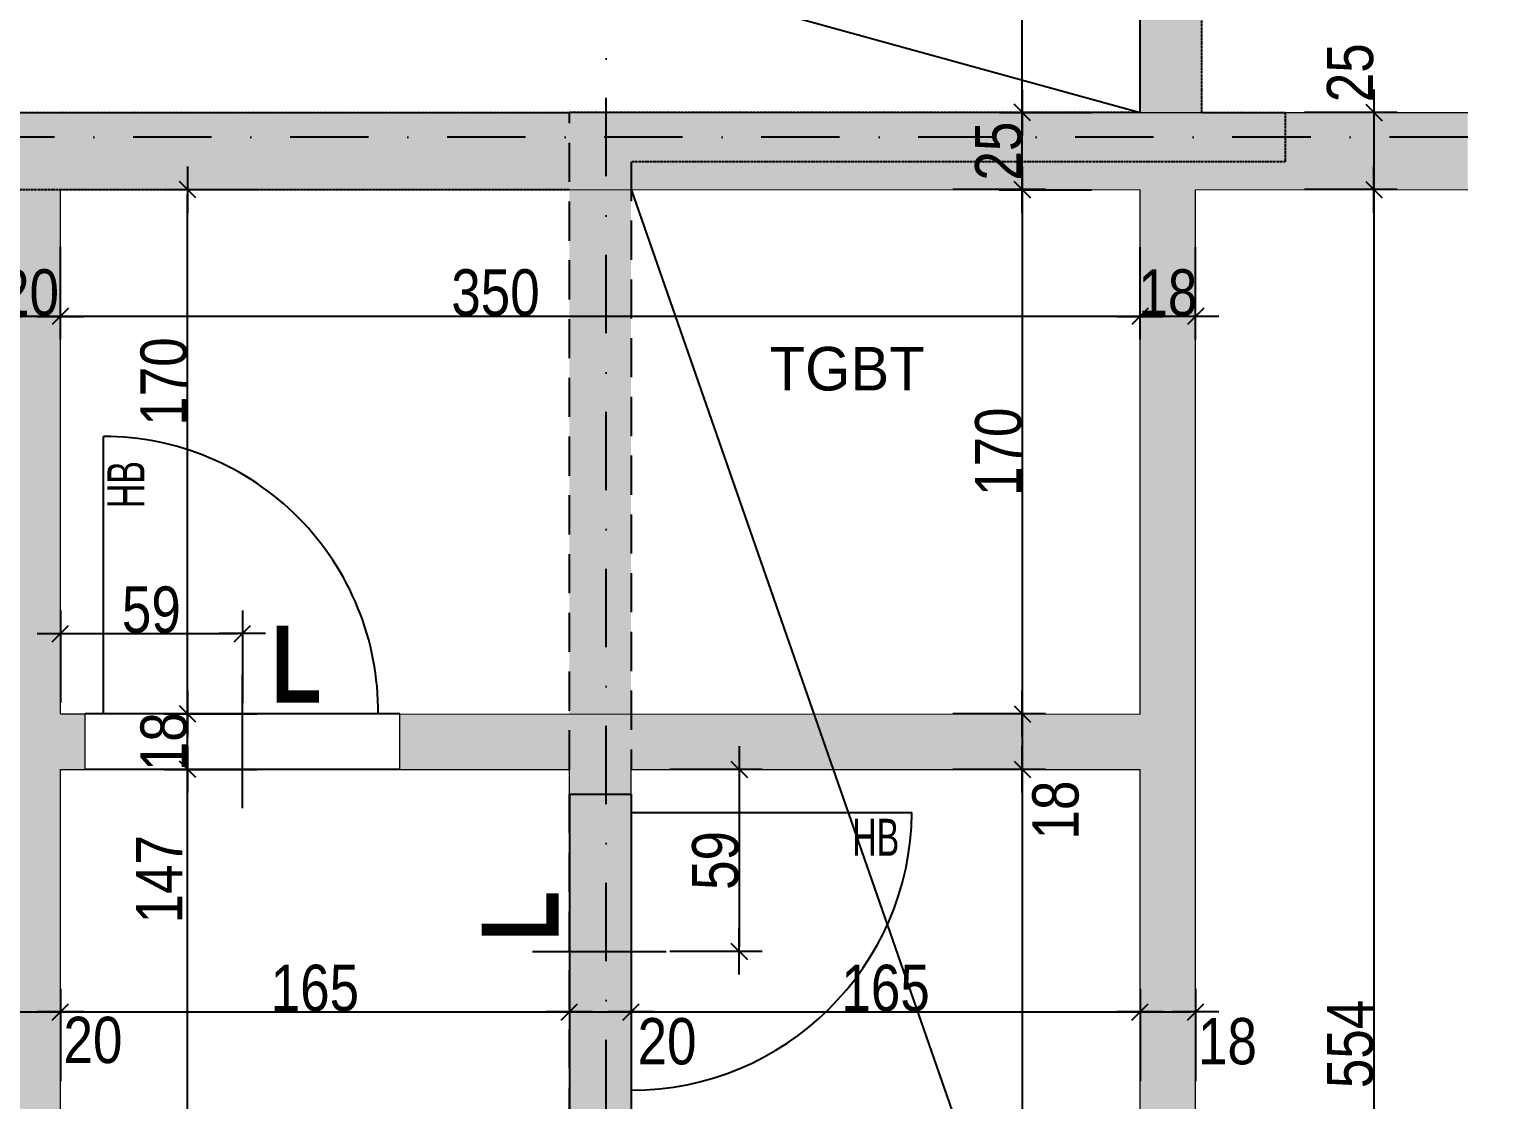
# Model space of a CAD drawing. Header units: metres. Extents: x 24213 to 30440, y -147416 to -143216.
# Drawn here: x 26263.3 to 26741.7, y -144971.5 to -144624.6 of the extents above; entities that cross this region are included whole.
import ezdxf
from ezdxf.enums import TextEntityAlignment as Align

# ---------------------------------------------------------------- set-up
doc = ezdxf.new("R2010")
doc.units = ezdxf.units.M
doc.header["$PDMODE"] = 65
doc.linetypes.add('INTERROMPU2', pattern=[9.525, 6.35, -3.175])
doc.linetypes.add('TIRETPTX2', pattern=[50.8, 25.4, -12.7, 0, -12.7])
for name, color, linetype in [('01_cote_gen', 4, 'Continuous'), ('01_isolant ext', 2, 'TIRETPTX2'), ('01_linteaux', 3, 'Continuous'), ('01_murs_coup', 5, 'Continuous'), ('01_murs_sup', 2, 'INTERROMPU2'), ('01_poch_murs', 251, 'Continuous'), ('01_texte', 230, 'Continuous'), ('AA_COTES', 2, 'Continuous')]:
    doc.layers.add(name, color=color, linetype=linetype)
doc.styles.add('ARIAL NA', font='ARIALN.TTF')
doc.styles.add('Eurostile', font='')
doc.styles.add('impact', font='impact.ttf')
doc.styles.add('STYLE2', font='ARIALN.TTF')
doc.styles.get('Eurostile').set_extended_font_data('Eurostile')
doc.dimstyles.new('JB50', dxfattribs={"dimscale": 0.1, "dimtxt": 150, "dimasz": 15, "dimexe": 0.1, "dimexo": 0.1, "dimgap": 0.09, "dimtad": 1, "dimdec": 1, "dimdsep": 46, "dimtxsty": 'STYLE2', "dimblk1": 'BOND_G', "dimblk2": 'BOND_D', "dimsah": 1, "dimcen": 1.5, "dimdle": 0.01, "dimse1": 1, "dimse2": 1, "dimclrd": 4, "dimclre": 2, "dimclrt": 6, "dimazin": 2, "dimtfac": 2.333333, "dimtdec": 1, "dimtix": 1, "dimtmove": 2, "dimatfit": 3, "dimldrblk": 'BOND_G', "dimfxl": 1, "dimtolj": 1, "dimtzin": 0, "dimarcsym": 0})

# ---------------------------------------------------------------- blocks, each defined once
blk = doc.blocks.new('BOND_G')
at = {"layer": 'AA_COTES', "color": 0}
for p, q in [((0, -5), (0, 15)), ((5, 0), (-5, 0)), ((1.77, 1.77), (-1.77, -1.77))]:
    blk.add_line(p, q, dxfattribs=at)
blk = doc.blocks.new('BOND_D')
at = {"layer": 'AA_COTES', "color": 0}
for p, q in [((0, 5), (0, -15)), ((5, 0), (-5, 0)), ((-1.77, -1.77), (1.77, 1.77))]:
    blk.add_line(p, q, dxfattribs=at)
blk = doc.blocks.new('*D171')
at = {"layer": '01_poch_murs', "color": 4, "lineweight": -2, "transparency": 16777216}
blk.add_line((26314.56, -145010.02), (26314.56, -144866.02), dxfattribs=at)
at = {"layer": 'DEFPOINTS', "color": 0, "lineweight": 0, "transparency": 16777216}
for p in [(26314.56, -144864.52), (26330.37, -144864.52), (26330.37, -145011.52)]:
    blk.add_point(p, dxfattribs=at)
at = {"layer": '01_poch_murs', "color": 4, "lineweight": -2, "transparency": 16777216, "xscale": 1.5, "yscale": 1.5, "zscale": 1.5}
for name, p, rotation in [('BOND_D', (26314.56, -144864.52), 90), ('BOND_G', (26314.56, -145011.52), 270)]:
    blk.add_blockref(name, p, dxfattribs=dict(at, rotation=rotation))
at = {"layer": '01_poch_murs', "color": 6, "lineweight": 0, "transparency": 16777216, "insert": (26305.33, -144900.13), "char_height": 15, "attachment_point": 5, "rotation": 90, "style": 'STYLE2'}
blk.add_mtext('\\A1;147', dxfattribs=at)
blk = doc.blocks.new('*D172')
at = {"layer": '01_poch_murs', "color": 4, "lineweight": -2, "transparency": 16777216}
blk.add_line((26314.56, -144863.02), (26314.56, -144848.02), dxfattribs=at)
at = {"layer": 'DEFPOINTS', "color": 0, "lineweight": 0, "transparency": 16777216}
for p in [(26314.56, -144846.52), (26332.9, -144846.52), (26332.9, -144864.52)]:
    blk.add_point(p, dxfattribs=at)
at = {"layer": '01_poch_murs', "color": 4, "lineweight": -2, "transparency": 16777216, "xscale": 1.5, "yscale": 1.5, "zscale": 1.5}
for name, p, rotation in [('BOND_D', (26314.56, -144846.52), 90), ('BOND_G', (26314.56, -144864.52), 270)]:
    blk.add_blockref(name, p, dxfattribs=dict(at, rotation=rotation))
at = {"layer": '01_poch_murs', "color": 6, "lineweight": 0, "transparency": 16777216, "insert": (26306.9, -144855.52), "char_height": 15, "attachment_point": 5, "rotation": 90, "style": 'STYLE2'}
blk.add_mtext('\\A1;18', dxfattribs=at)
blk = doc.blocks.new('*D173')
at = {"layer": '01_poch_murs', "color": 4, "lineweight": -2, "transparency": 16777216}
blk.add_line((26314.56, -144845.02), (26314.56, -144678.02), dxfattribs=at)
at = {"layer": 'DEFPOINTS', "color": 0, "lineweight": 0, "transparency": 16777216}
for p in [(26314.56, -144676.52), (26330.01, -144676.52), (26330.01, -144846.52)]:
    blk.add_point(p, dxfattribs=at)
at = {"layer": '01_poch_murs', "color": 4, "lineweight": -2, "transparency": 16777216, "xscale": 1.5, "yscale": 1.5, "zscale": 1.5}
for name, p, rotation in [('BOND_D', (26314.56, -144676.52), 90), ('BOND_G', (26314.56, -144846.52), 270)]:
    blk.add_blockref(name, p, dxfattribs=dict(at, rotation=rotation))
at = {"layer": '01_poch_murs', "color": 6, "lineweight": 0, "transparency": 16777216, "insert": (26306.9, -144738.75), "char_height": 15, "attachment_point": 5, "rotation": 90, "style": 'STYLE2'}
blk.add_mtext('\\A1;170', dxfattribs=at)
blk = doc.blocks.new('*D175')
at = {"layer": '01_poch_murs', "color": 4, "lineweight": -2, "transparency": 16777216}
blk.add_line((26699.12, -144678.02), (26699.12, -145229), dxfattribs=at)
at = {"layer": 'DEFPOINTS', "color": 0, "lineweight": 0, "transparency": 16777216}
for p in [(26685.45, -144676.52), (26641.3, -145230.5), (26699.12, -145230.5)]:
    blk.add_point(p, dxfattribs=at)
at = {"layer": '01_poch_murs', "color": 4, "lineweight": -2, "transparency": 16777216, "xscale": 1.5, "yscale": 1.5, "zscale": 1.5}
for name, p, rotation in [('BOND_G', (26699.12, -144676.52), 90), ('BOND_D', (26699.12, -145230.5), 270)]:
    blk.add_blockref(name, p, dxfattribs=dict(at, rotation=rotation))
at = {"layer": '01_poch_murs', "color": 6, "lineweight": 0, "transparency": 16777216, "insert": (26691.48, -144953.51), "char_height": 15, "attachment_point": 5, "rotation": 90, "style": 'STYLE2'}
blk.add_mtext('\\A1;554', dxfattribs=at)
blk = doc.blocks.new('*D176')
at = {"layer": '01_poch_murs', "color": 4, "lineweight": -2, "transparency": 16777216}
blk.add_line((26699.12, -144653.02), (26699.12, -144675.02), dxfattribs=at)
at = {"layer": 'DEFPOINTS', "color": 0, "lineweight": 0, "transparency": 16777216}
for p in [(26699.12, -144651.52), (26699.12, -144676.52), (26729.5, -144676.52)]:
    blk.add_point(p, dxfattribs=at)
at = {"layer": '01_poch_murs', "color": 4, "lineweight": -2, "transparency": 16777216, "xscale": 1.5, "yscale": 1.5, "zscale": 1.5}
for name, p, rotation in [('BOND_G', (26699.12, -144651.52), 90), ('BOND_D', (26699.12, -144676.52), 270)]:
    blk.add_blockref(name, p, dxfattribs=dict(at, rotation=rotation))
at = {"layer": '01_poch_murs', "color": 6, "lineweight": 0, "transparency": 16777216, "insert": (26691.45, -144638.63), "char_height": 15, "attachment_point": 5, "rotation": 90, "style": 'STYLE2'}
blk.add_mtext('\\A1;25', dxfattribs=at)
blk = doc.blocks.new('*D180')
at = {"layer": '01_poch_murs', "color": 4, "lineweight": -2, "transparency": 16777216}
blk.add_line((26585.1, -144678.02), (26585.1, -144845.02), dxfattribs=at)
at = {"layer": 'DEFPOINTS', "color": 0, "lineweight": 0, "transparency": 16777216}
for p in [(26588.72, -144676.52), (26576.94, -144846.52), (26585.1, -144846.52)]:
    blk.add_point(p, dxfattribs=at)
at = {"layer": '01_poch_murs', "color": 4, "lineweight": -2, "transparency": 16777216, "xscale": 1.5, "yscale": 1.5, "zscale": 1.5}
for name, p, rotation in [('BOND_G', (26585.1, -144676.52), 90), ('BOND_D', (26585.1, -144846.52), 270)]:
    blk.add_blockref(name, p, dxfattribs=dict(at, rotation=rotation))
at = {"layer": '01_poch_murs', "color": 6, "lineweight": 0, "transparency": 16777216, "insert": (26577.43, -144761.52), "char_height": 15, "attachment_point": 5, "rotation": 90, "style": 'STYLE2'}
blk.add_mtext('\\A1;170', dxfattribs=at)
blk = doc.blocks.new('*D181')
at = {"layer": '01_poch_murs', "color": 4, "lineweight": -2, "transparency": 16777216}
blk.add_line((26585.1, -144848.02), (26585.1, -144863.02), dxfattribs=at)
at = {"layer": 'DEFPOINTS', "color": 0, "lineweight": 0, "transparency": 16777216}
for p in [(26562.6, -144846.52), (26562.6, -144864.52), (26585.1, -144864.52)]:
    blk.add_point(p, dxfattribs=at)
at = {"layer": '01_poch_murs', "color": 4, "lineweight": -2, "transparency": 16777216, "xscale": 1.5, "yscale": 1.5, "zscale": 1.5}
for name, p, rotation in [('BOND_G', (26585.1, -144846.52), 90), ('BOND_D', (26585.1, -144864.52), 270)]:
    blk.add_blockref(name, p, dxfattribs=dict(at, rotation=rotation))
at = {"layer": '01_poch_murs', "color": 6, "lineweight": 0, "transparency": 16777216, "insert": (26595.96, -144877.69), "char_height": 15, "attachment_point": 5, "rotation": 90, "style": 'STYLE2'}
blk.add_mtext('\\A1;18', dxfattribs=at)
blk = doc.blocks.new('*D182')
at = {"layer": '01_poch_murs', "color": 4, "lineweight": -2, "transparency": 16777216}
blk.add_line((26585.1, -144866.02), (26585.1, -145210.98), dxfattribs=at)
at = {"layer": 'DEFPOINTS', "color": 0, "lineweight": 0, "transparency": 16777216}
for p in [(26562.6, -144864.52), (26578.76, -145212.48), (26585.1, -145212.48)]:
    blk.add_point(p, dxfattribs=at)
at = {"layer": '01_poch_murs', "color": 4, "lineweight": -2, "transparency": 16777216, "xscale": 1.5, "yscale": 1.5, "zscale": 1.5}
for name, p, rotation in [('BOND_G', (26585.1, -144864.52), 90), ('BOND_D', (26585.1, -145212.48), 270)]:
    blk.add_blockref(name, p, dxfattribs=dict(at, rotation=rotation))
at = {"layer": '01_poch_murs', "color": 6, "lineweight": 0, "transparency": 16777216, "insert": (26577.43, -145038.5), "char_height": 15, "attachment_point": 5, "rotation": 90, "style": 'STYLE2'}
blk.add_mtext('\\A1;348', dxfattribs=at)
blk = doc.blocks.new('*D192')
at = {"layer": '01_poch_murs', "color": 4, "lineweight": -2, "transparency": 16777216}
blk.add_line((26639.8, -144717.64), (26624.8, -144717.64), dxfattribs=at)
at = {"layer": 'DEFPOINTS', "color": 0, "lineweight": 0, "transparency": 16777216}
for p in [(26623.3, -144676.54), (26641.3, -144676.54), (26623.3, -144717.64)]:
    blk.add_point(p, dxfattribs=at)
at = {"layer": '01_poch_murs', "color": 4, "lineweight": -2, "transparency": 16777216, "xscale": 1.5, "yscale": 1.5, "zscale": 1.5, "rotation": 180}
blk.add_blockref('BOND_D', (26623.3, -144717.64), dxfattribs=at)
at = {"layer": '01_poch_murs', "color": 4, "lineweight": -2, "transparency": 16777216, "xscale": 1.5, "yscale": 1.5, "zscale": 1.5}
blk.add_blockref('BOND_G', (26641.3, -144717.64), dxfattribs=at)
at = {"layer": '01_poch_murs', "color": 6, "lineweight": 0, "transparency": 16777216, "insert": (26632.3, -144709.97), "char_height": 15, "attachment_point": 5, "style": 'STYLE2'}
blk.add_mtext('\\A1;18', dxfattribs=at)
blk = doc.blocks.new('*D193')
at = {"layer": '01_poch_murs', "color": 4, "lineweight": -2, "transparency": 16777216}
blk.add_line((26621.8, -144717.64), (26274.83, -144717.64), dxfattribs=at)
at = {"layer": 'DEFPOINTS', "color": 0, "lineweight": 0, "transparency": 16777216}
for p in [(26623.3, -144676.54), (26273.33, -144686.37), (26273.33, -144717.64)]:
    blk.add_point(p, dxfattribs=at)
at = {"layer": '01_poch_murs', "color": 4, "lineweight": -2, "transparency": 16777216, "xscale": 1.5, "yscale": 1.5, "zscale": 1.5, "rotation": 180}
blk.add_blockref('BOND_D', (26273.33, -144717.64), dxfattribs=at)
at = {"layer": '01_poch_murs', "color": 4, "lineweight": -2, "transparency": 16777216, "xscale": 1.5, "yscale": 1.5, "zscale": 1.5}
blk.add_blockref('BOND_G', (26623.3, -144717.64), dxfattribs=at)
at = {"layer": '01_poch_murs', "color": 6, "lineweight": 0, "transparency": 16777216, "insert": (26414.36, -144709.96), "char_height": 15, "attachment_point": 5, "style": 'STYLE2'}
blk.add_mtext('\\A1;350', dxfattribs=at)
blk = doc.blocks.new('*D194')
at = {"layer": '01_poch_murs', "color": 4, "lineweight": -2, "transparency": 16777216}
blk.add_line((26271.82, -144717.62), (26254.82, -144717.62), dxfattribs=at)
at = {"layer": 'DEFPOINTS', "color": 0, "lineweight": 0, "transparency": 16777216}
for p in [(26253.32, -144695.12), (26273.32, -144695.12), (26253.32, -144717.62)]:
    blk.add_point(p, dxfattribs=at)
at = {"layer": '01_poch_murs', "color": 4, "lineweight": -2, "transparency": 16777216, "xscale": 1.5, "yscale": 1.5, "zscale": 1.5, "rotation": 180}
blk.add_blockref('BOND_D', (26253.32, -144717.62), dxfattribs=at)
at = {"layer": '01_poch_murs', "color": 4, "lineweight": -2, "transparency": 16777216, "xscale": 1.5, "yscale": 1.5, "zscale": 1.5}
blk.add_blockref('BOND_G', (26273.32, -144717.62), dxfattribs=at)
at = {"layer": '01_poch_murs', "color": 6, "lineweight": 0, "transparency": 16777216, "insert": (26263.32, -144709.96), "char_height": 15, "attachment_point": 5, "style": 'STYLE2'}
blk.add_mtext('\\A1;20', dxfattribs=at)
blk = doc.blocks.new('*D196')
at = {"layer": '01_poch_murs', "color": 4, "lineweight": -2, "transparency": 16777216}
blk.add_line((25967.53, -144594.68), (26621.82, -144594.68), dxfattribs=at)
at = {"layer": 'DEFPOINTS', "color": 0, "lineweight": 0, "transparency": 16777216}
for p in [(26623.32, -144594.68), (26623.32, -144632.77), (25966.03, -144651.52)]:
    blk.add_point(p, dxfattribs=at)
at = {"layer": '01_poch_murs', "color": 4, "lineweight": -2, "transparency": 16777216, "xscale": 1.5, "yscale": 1.5, "zscale": 1.5, "rotation": 180}
blk.add_blockref('BOND_G', (25966.03, -144594.68), dxfattribs=at)
at = {"layer": '01_poch_murs', "color": 4, "lineweight": -2, "transparency": 16777216, "xscale": 1.5, "yscale": 1.5, "zscale": 1.5}
blk.add_blockref('BOND_D', (26623.32, -144594.68), dxfattribs=at)
at = {"layer": '01_poch_murs', "color": 6, "lineweight": 0, "transparency": 16777216, "insert": (26294.68, -144587.02), "char_height": 15, "attachment_point": 5, "style": 'STYLE2'}
blk.add_mtext('\\A1;657.3', dxfattribs=at)
blk = doc.blocks.new('*D203')
at = {"layer": '01_poch_murs', "color": 4, "lineweight": -2, "transparency": 16777216}
blk.add_line((26254.82, -144943.11), (26271.82, -144943.11), dxfattribs=at)
at = {"layer": 'DEFPOINTS', "color": 0, "lineweight": 0, "transparency": 16777216}
for p in [(26273.32, -144943.11), (26253.32, -144950.61), (26273.32, -144950.61)]:
    blk.add_point(p, dxfattribs=at)
at = {"layer": '01_poch_murs', "color": 4, "lineweight": -2, "transparency": 16777216, "xscale": 1.5, "yscale": 1.5, "zscale": 1.5, "rotation": 180}
blk.add_blockref('BOND_G', (26253.32, -144943.11), dxfattribs=at)
at = {"layer": '01_poch_murs', "color": 4, "lineweight": -2, "transparency": 16777216, "xscale": 1.5, "yscale": 1.5, "zscale": 1.5}
blk.add_blockref('BOND_D', (26273.32, -144943.11), dxfattribs=at)
at = {"layer": '01_poch_murs', "color": 6, "lineweight": 0, "transparency": 16777216, "insert": (26283.89, -144952.32), "char_height": 15, "attachment_point": 5, "style": 'STYLE2'}
blk.add_mtext('\\A1;20', dxfattribs=at)
blk = doc.blocks.new('*D204')
at = {"layer": '01_poch_murs', "color": 4, "lineweight": -2, "transparency": 16777216}
blk.add_line((26274.82, -144943.11), (26436.83, -144943.11), dxfattribs=at)
at = {"layer": 'DEFPOINTS', "color": 0, "lineweight": 0, "transparency": 16777216}
for p in [(26438.33, -144943.11), (26273.32, -144950.61), (26438.33, -144950.61)]:
    blk.add_point(p, dxfattribs=at)
at = {"layer": '01_poch_murs', "color": 4, "lineweight": -2, "transparency": 16777216, "xscale": 1.5, "yscale": 1.5, "zscale": 1.5, "rotation": 180}
blk.add_blockref('BOND_G', (26273.32, -144943.11), dxfattribs=at)
at = {"layer": '01_poch_murs', "color": 4, "lineweight": -2, "transparency": 16777216, "xscale": 1.5, "yscale": 1.5, "zscale": 1.5}
blk.add_blockref('BOND_D', (26438.33, -144943.11), dxfattribs=at)
at = {"layer": '01_poch_murs', "color": 6, "lineweight": 0, "transparency": 16777216, "insert": (26355.82, -144935.44), "char_height": 15, "attachment_point": 5, "style": 'STYLE2'}
blk.add_mtext('\\A1;165', dxfattribs=at)
blk = doc.blocks.new('*D205')
at = {"layer": '01_poch_murs', "color": 4, "lineweight": -2, "transparency": 16777216}
blk.add_line((26439.83, -144943.11), (26456.82, -144943.11), dxfattribs=at)
at = {"layer": 'DEFPOINTS', "color": 0, "lineweight": 0, "transparency": 16777216}
for p in [(26458.32, -144943.11), (26438.33, -144950.61), (26458.32, -144950.61)]:
    blk.add_point(p, dxfattribs=at)
at = {"layer": '01_poch_murs', "color": 4, "lineweight": -2, "transparency": 16777216, "xscale": 1.5, "yscale": 1.5, "zscale": 1.5, "rotation": 180}
blk.add_blockref('BOND_G', (26438.33, -144943.11), dxfattribs=at)
at = {"layer": '01_poch_murs', "color": 4, "lineweight": -2, "transparency": 16777216, "xscale": 1.5, "yscale": 1.5, "zscale": 1.5}
blk.add_blockref('BOND_D', (26458.32, -144943.11), dxfattribs=at)
at = {"layer": '01_poch_murs', "color": 6, "lineweight": 0, "transparency": 16777216, "insert": (26469.97, -144952.75), "char_height": 15, "attachment_point": 5, "style": 'STYLE2'}
blk.add_mtext('\\A1;20', dxfattribs=at)
blk = doc.blocks.new('*D206')
at = {"layer": '01_poch_murs', "color": 4, "lineweight": -2, "transparency": 16777216}
blk.add_line((26459.82, -144943.13), (26621.8, -144943.13), dxfattribs=at)
at = {"layer": 'DEFPOINTS', "color": 0, "lineweight": 0, "transparency": 16777216}
for p in [(26623.3, -144943.13), (26458.32, -144950.61), (26623.3, -144963.58)]:
    blk.add_point(p, dxfattribs=at)
at = {"layer": '01_poch_murs', "color": 4, "lineweight": -2, "transparency": 16777216, "xscale": 1.5, "yscale": 1.5, "zscale": 1.5, "rotation": 180}
blk.add_blockref('BOND_G', (26458.32, -144943.13), dxfattribs=at)
at = {"layer": '01_poch_murs', "color": 4, "lineweight": -2, "transparency": 16777216, "xscale": 1.5, "yscale": 1.5, "zscale": 1.5}
blk.add_blockref('BOND_D', (26623.3, -144943.13), dxfattribs=at)
at = {"layer": '01_poch_murs', "color": 6, "lineweight": 0, "transparency": 16777216, "insert": (26540.81, -144935.46), "char_height": 15, "attachment_point": 5, "style": 'STYLE2'}
blk.add_mtext('\\A1;165', dxfattribs=at)
blk = doc.blocks.new('*D207')
at = {"layer": '01_poch_murs', "color": 4, "lineweight": -2, "transparency": 16777216}
blk.add_line((26624.8, -144943.13), (26639.8, -144943.13), dxfattribs=at)
at = {"layer": 'DEFPOINTS', "color": 0, "lineweight": 0, "transparency": 16777216}
for p in [(26641.3, -144943.13), (26623.3, -144950.63), (26641.3, -144953.52)]:
    blk.add_point(p, dxfattribs=at)
at = {"layer": '01_poch_murs', "color": 4, "lineweight": -2, "transparency": 16777216, "xscale": 1.5, "yscale": 1.5, "zscale": 1.5, "rotation": 180}
blk.add_blockref('BOND_G', (26623.3, -144943.13), dxfattribs=at)
at = {"layer": '01_poch_murs', "color": 4, "lineweight": -2, "transparency": 16777216, "xscale": 1.5, "yscale": 1.5, "zscale": 1.5}
blk.add_blockref('BOND_D', (26641.3, -144943.13), dxfattribs=at)
at = {"layer": '01_poch_murs', "color": 6, "lineweight": 0, "transparency": 16777216, "insert": (26651.63, -144952.72), "char_height": 15, "attachment_point": 5, "style": 'STYLE2'}
blk.add_mtext('\\A1;18', dxfattribs=at)
blk = doc.blocks.new('*D209')
at = {"layer": '01_cote_gen', "color": 4, "lineweight": -2, "transparency": 16777216}
blk.add_line((26274.82, -144820.45), (26330.82, -144820.45), dxfattribs=at)
at = {"layer": 'DEFPOINTS', "color": 0, "lineweight": 0, "transparency": 16777216}
for p in [(26332.32, -144820.45), (26273.32, -144828.35), (26332.32, -144833.68)]:
    blk.add_point(p, dxfattribs=at)
at = {"layer": '01_cote_gen', "color": 4, "lineweight": -2, "transparency": 16777216, "xscale": 1.5, "yscale": 1.5, "zscale": 1.5, "rotation": 180}
blk.add_blockref('BOND_G', (26273.32, -144820.45), dxfattribs=at)
at = {"layer": '01_cote_gen', "color": 4, "lineweight": -2, "transparency": 16777216, "xscale": 1.5, "yscale": 1.5, "zscale": 1.5}
blk.add_blockref('BOND_D', (26332.32, -144820.45), dxfattribs=at)
at = {"layer": '01_cote_gen', "color": 6, "transparency": 16777216, "insert": (26302.82, -144812.79), "char_height": 15, "attachment_point": 5, "style": 'STYLE2'}
blk.add_mtext('\\A1;59', dxfattribs=at)
blk = doc.blocks.new('*D210')
at = {"layer": '01_cote_gen', "color": 4, "lineweight": -2, "transparency": 16777216}
blk.add_line((26493.35, -144866.02), (26493.35, -144922.02), dxfattribs=at)
at = {"layer": 'DEFPOINTS', "color": 0, "lineweight": 0, "transparency": 16777216}
for p in [(26478.86, -144864.52), (26469.68, -144923.52), (26493.35, -144923.52)]:
    blk.add_point(p, dxfattribs=at)
at = {"layer": '01_cote_gen', "color": 4, "lineweight": -2, "transparency": 16777216, "xscale": 1.5, "yscale": 1.5, "zscale": 1.5}
for name, p, rotation in [('BOND_G', (26493.35, -144864.52), 90), ('BOND_D', (26493.35, -144923.52), 270)]:
    blk.add_blockref(name, p, dxfattribs=dict(at, rotation=rotation))
at = {"layer": '01_cote_gen', "color": 6, "transparency": 16777216, "insert": (26485.68, -144894.02), "char_height": 15, "attachment_point": 5, "rotation": 90, "style": 'STYLE2'}
blk.add_mtext('\\A1;59', dxfattribs=at)
blk = doc.blocks.new('*D264')
at = {"layer": '01_cote_gen', "color": 4, "lineweight": -2, "transparency": 16777216}
blk.add_line((26585.1, -144675.04), (26585.1, -144653.02), dxfattribs=at)
at = {"layer": 'DEFPOINTS', "color": 0, "lineweight": 0, "transparency": 16777216}
for p in [(26585.1, -144651.52), (26599.57, -144651.52), (26599.57, -144676.54)]:
    blk.add_point(p, dxfattribs=at)
at = {"layer": '01_cote_gen', "color": 4, "lineweight": -2, "transparency": 16777216, "xscale": 1.5, "yscale": 1.5, "zscale": 1.5}
for name, p, rotation in [('BOND_D', (26585.1, -144651.52), 90), ('BOND_G', (26585.1, -144676.54), 270)]:
    blk.add_blockref(name, p, dxfattribs=dict(at, rotation=rotation))
at = {"layer": '01_cote_gen', "color": 6, "lineweight": 0, "transparency": 16777216, "insert": (26577.43, -144664.03), "char_height": 15, "attachment_point": 5, "rotation": 90, "style": 'STYLE2'}
blk.add_mtext('\\A1;25', dxfattribs=at)
blk = doc.blocks.new('*D265')
at = {"layer": '01_cote_gen', "color": 4, "lineweight": -2, "transparency": 16777216}
blk.add_line((26585.1, -144650.02), (26585.1, -144125.04), dxfattribs=at)
at = {"layer": 'DEFPOINTS', "color": 0, "lineweight": 0, "transparency": 16777216}
for p in [(26553.27, -144123.54), (26585.1, -144123.54), (26553.27, -144651.52)]:
    blk.add_point(p, dxfattribs=at)
at = {"layer": '01_cote_gen', "color": 4, "lineweight": -2, "transparency": 16777216, "xscale": 1.5, "yscale": 1.5, "zscale": 1.5}
for name, p, rotation in [('BOND_D', (26585.1, -144123.54), 90), ('BOND_G', (26585.1, -144651.52), 270)]:
    blk.add_blockref(name, p, dxfattribs=dict(at, rotation=rotation))
at = {"layer": '01_cote_gen', "color": 6, "lineweight": 0, "transparency": 16777216, "insert": (26577.43, -144387.53), "char_height": 15, "attachment_point": 5, "rotation": 90, "style": 'STYLE2'}
blk.add_mtext('\\A1;528 Environ', dxfattribs=at)

msp = doc.modelspace()

# ---------------------------------------------------------------- hatches: boundary and pattern name
at = {"layer": '01_murs_sup', "ltscale": 3}
h = msp.add_hatch(dxfattribs=at)
h.set_pattern_fill('DASH', color=256, scale=2.5, angle=135)
h.set_pattern_definition([(135, (-10737.876, -135406.2645), (-11.2253202, 9e-16), [7.9375, -7.9375])])
edge = h.paths.add_edge_path()
edge.add_line((26670.32, -144651.52), (26643.32, -144651.52))
edge.add_line((26643.32, -144651.52), (26643.32, -144116.51))
edge.add_arc((26632.3, -144087.54), 31, 200.7836, 290.8297, ccw=False)
edge.add_line((26603.32, -144098.54), (26511.28, -144098.54))
edge.add_arc((26482.3, -144087.54), 31, 200.7836, 339.2164, ccw=False)
edge.add_line((26453.32, -144098.54), (26361.28, -144098.54))
edge.add_arc((26332.3, -144087.54), 31, 200.7836, 339.2164, ccw=False)
edge.add_line((26303.32, -144098.54), (26211.28, -144098.54))
edge.add_arc((26182.3, -144087.54), 31, 201.3119, 339.2164, ccw=False)
edge.add_line((26153.42, -144098.8), (26061.48, -144099.65))
edge.add_arc((26032.38, -144088.97), 31, 205.0618, 339.8287, ccw=False)
edge.add_arc((26106.12, -145300.51), 1202.73, 94.85607, 99.19121)
edge.add_arc((25883.57, -144107.36), 31, 212.0349, 349.0964, ccw=False)
edge.add_arc((26106.12, -145300.51), 1202.73, 101.94011, 106.27421)
edge.add_arc((25738.14, -144143.91), 31, 219.1179, 356.1794, ccw=False)
edge.add_arc((26106.12, -145300.51), 1202.73, 109.02311, 113.35721)
edge.add_arc((25598.33, -144198.11), 31, 0, 3.2624, ccw=False)
edge.add_arc((25598.33, -144198.11), 31, 253.0778, 360, ccw=False)
edge.add_line((25589.31, -144227.76), (25589.31, -144242.23))
edge.add_arc((26106.12, -145300.51), 1177.73, 92.05395, 116.02856, ccw=False)
edge.add_line((26063.91, -144123.54), (26623.32, -144123.54))
edge.add_line((26623.32, -144123.54), (26623.32, -144651.52))
edge.add_line((26623.32, -144651.52), (26438.33, -144651.52))
edge.add_line((26438.33, -144651.52), (26438.33, -145014.52))
edge.add_line((26438.33, -145014.52), (26063.07, -145014.52))
edge.add_line((26063.07, -145014.52), (26063.07, -145147.29))
edge.add_arc((25572.82, -145884.69), 885.5, 54.97246, 56.38274, ccw=False)
edge.add_line((26081.07, -145159.58), (26081.07, -145034.52))
edge.add_line((26081.07, -145034.52), (26171.07, -145034.52))
edge.add_line((26171.07, -145034.52), (26171.07, -145210.52))
edge.add_line((26171.07, -145210.52), (26146.93, -145210.52))
edge.add_arc((25572.82, -145884.69), 885.5, 49.5831, 54.97246)
edge.add_arc((25572.82, -145884.69), 885.5, 54.97246, 88.93337)
edge.add_line((25589.31, -144999.35), (25589.31, -145019.35))
edge.add_arc((25572.82, -145884.69), 865.5, 31.88506, 88.90872, ccw=False)
edge.add_line((26307.72, -145427.52), (26438.32, -145427.52))
edge.add_line((26438.32, -145427.52), (26438.32, -145885.88))
edge.add_line((26438.32, -145885.88), (26458.32, -145885.88))
edge.add_line((26458.32, -145885.88), (26458.32, -145278.58))
edge.add_line((26458.32, -145278.58), (26718.04, -145278.58))
edge.add_line((26718.04, -145278.58), (26718.04, -145260.58))
edge.add_line((26718.04, -145260.58), (26458.32, -145260.58))
edge.add_line((26458.32, -145260.58), (26458.32, -144667.52))
edge.add_line((26458.32, -144667.52), (26670.32, -144667.52))
edge.add_line((26670.32, -144667.52), (26670.32, -144651.52))
edge = h.paths.add_edge_path(flags=16)
edge.add_line((26438.33, -145027.52), (26438.32, -145212.48))
edge.add_line((26438.32, -145212.48), (26438.32, -145212.49))
edge.add_line((26438.32, -145212.49), (26438.33, -145230.52))
edge.add_line((26438.33, -145230.52), (26438.32, -145230.52))
edge.add_line((26438.32, -145230.52), (26438.32, -145407.52))
edge.add_line((26438.32, -145407.52), (26318.75, -145407.52))
edge.add_arc((25572.82, -145884.69), 885.5, 32.60694, 37.71342)
edge.add_line((26273.32, -145343.02), (26273.32, -145230.52))
edge.add_line((26273.32, -145230.52), (26253.32, -145230.52))
edge.add_line((26253.32, -145230.52), (26253.32, -145318.1))
edge.add_arc((25572.82, -145884.69), 885.5, 39.78116, 47.62597)
edge.add_line((26169.62, -145230.52), (26253.32, -145230.52))
edge.add_line((26253.32, -145230.52), (26253.32, -145210.52))
edge.add_line((26253.32, -145210.52), (26189.07, -145210.52))
edge.add_line((26189.07, -145210.52), (26189.07, -145210.52))
edge.add_line((26189.07, -145210.52), (26189.07, -145034.52))
edge.add_line((26189.07, -145034.52), (26253.32, -145034.52))
edge.add_line((26253.32, -145034.52), (26253.32, -145331.13))
edge.add_line((26253.32, -145331.13), (26273.32, -145331.13))
edge.add_line((26273.32, -145331.13), (26273.32, -145027.52))
edge.add_line((26273.32, -145027.52), (26438.33, -145027.52))
h.paths.add_polyline_path([(26438.33, -144651.52), (25966.03, -144651.52), (25789.44, -144806.75), (25802.65, -144821.77), (25967.88, -144676.52), (26438.33, -144676.52)], flags=17)
at = {"layer": '01_poch_murs', "ltscale": 3}
h = msp.add_hatch(color=256, dxfattribs=at)
h.dxf.hatch_style = 1
h.paths.add_polyline_path([(26729.5, -144657.23), (25959.54, -144657.23), (25900.26, -144709.34), (25900.26, -144735.97), (25967.88, -144676.52), (26253.32, -144676.52), (26253.32, -145014.52), (26063.07, -145014.52), (26063.07, -145171.26), (26089.75, -145190.52), (26101.46, -145174.8), (26081.37, -145159.06), (26081.07, -145034.52), (26171.54, -145034.52), (26171.54, -145190.52), (26253.32, -145190.52), (26253.32, -145230.48), (26513.3, -145230.48), (26513.3, -145212.48), (26458.32, -145212.48), (26458.32, -145200.52), (26438.32, -145200.52), (26438.32, -145212.48), (26273.32, -145212.48), (26273.32, -144864.52), (26281.32, -144864.52), (26281.32, -144846.52), (26273.32, -144846.52), (26273.32, -144676.52), (26623.4, -144676.52), (26623.4, -144846.52), (26383.32, -144846.52), (26383.32, -144864.52), (26623.4, -144864.52), (26623.4, -145212.48), (26615.3, -145212.48), (26615.3, -145230.48), (26641.4, -145230.48), (26641.4, -144676.52), (26729.5, -144676.52)])
h.paths.add_polyline_path([(26253.32, -145174.48), (26189.07, -145174.48), (26189.07, -145034.52), (26253.32, -145034.52)], flags=16)
h.paths.add_polyline_path([(26247.04, -145039.52), (26205.77, -145056.13), (26194.07, -145167.33), (26194.07, -145039.52)], flags=0)
h.paths.add_polyline_path([(26729.5, -144651.52), (25966.03, -144651.52), (25959.54, -144657.23), (26729.5, -144657.23)])
h.paths.add_polyline_path([(25900.26, -144735.97), (25900.26, -144709.34), (25604.55, -144969.27), (25589.31, -144969.27), (25589.31, -145029.27), (25619.31, -145029.27), (25619.31, -144982.93)])
h.paths.add_polyline_path([(25589.31, -144969.27), (25559.31, -144969.27), (25559.31, -145029.27), (25589.31, -145029.27)])
h.paths.add_polyline_path([(26458.32, -144974.52), (26438.32, -144974.52), (26438.32, -145200.52), (26458.32, -145200.52)], flags=17)
at = {"layer": '01_poch_murs', "lineweight": 0}
h = msp.add_hatch(color=256, dxfattribs=at)
h.dxf.hatch_style = 1
h.paths.add_polyline_path([(26450.27, -144864.53), (26438.33, -144864.53), (26438.33, -144872.52), (26450.27, -144872.52)])
h.paths.add_polyline_path([(26458.32, -144864.53), (26450.27, -144864.53), (26450.27, -144872.52), (26458.32, -144872.52)])

# ---------------------------------------------------------------- linework, layer by layer
at = {"layer": '01_isolant ext'}
for p, q in [((26450.27, -146860.87), (26450.27, -143865.86)), ((26729.5, -144659.52), (24444.37, -144659.52))]:
    msp.add_line(p, q, dxfattribs=at)
at = {"layer": '01_linteaux'}
for p, q in [((26623.32, -144651.52), (26623.32, -144123.54)), ((26287.32, -144846.52), (26287.32, -144756.52)), ((26332.32, -144877.04), (26332.32, -144833.68)), ((26383.32, -144846.52), (26281.32, -144846.52)), ((26383.32, -144864.52), (26281.32, -144864.52)), ((26438.33, -144872.52), (26438.33, -144974.52)), ((26458.32, -144872.52), (26458.32, -144974.52)), ((26458.32, -144878.52), (26549.32, -144878.52)), ((26426.33, -144923.52), (26469.68, -144923.52))]:
    msp.add_line(p, q, dxfattribs=at)
for centre, radius, start, end in [((26287.17, -144845.67), 89.15, 359.4509, 89.9054), ((26458.47, -144877.66), 90.86, 269.9081, 359.4588)]:
    msp.add_arc(centre, radius, start, end, dxfattribs=at)
at = {"layer": '01_murs_coup', "linetype": 'Continuous', "lineweight": 5}
for p, q in [((25966.03, -144651.52), (26729.5, -144651.52)), ((25966.03, -144651.52), (26729.5, -144651.52)), ((26273.32, -144846.52), (26273.32, -144676.52)), ((26273.32, -144846.52), (26273.32, -144676.52)), ((26273.32, -144676.52), (26623.3, -144676.54)), ((26273.32, -144676.52), (26623.3, -144676.54)), ((26623.3, -144846.54), (26623.3, -144676.54)), ((26623.3, -144846.54), (26623.3, -144676.54)), ((26641.3, -144676.54), (26729.5, -144676.52)), ((26641.3, -144676.54), (26729.5, -144676.52)), ((26641.3, -145230.5), (26641.3, -144676.54)), ((26641.3, -145230.5), (26641.3, -144676.54)), ((26273.32, -144846.52), (26281.32, -144846.52)), ((26273.32, -144846.52), (26281.32, -144846.52)), ((26281.32, -144864.52), (26281.32, -144846.52)), ((26383.32, -144846.52), (26623.3, -144846.54)), ((26383.32, -144846.52), (26623.3, -144846.54)), ((26383.32, -144864.52), (26383.32, -144846.52)), ((26273.32, -145212.48), (26273.32, -144864.52)), ((26273.32, -145212.48), (26273.32, -144864.52)), ((26273.32, -144864.52), (26281.32, -144864.52)), ((26273.32, -144864.52), (26281.32, -144864.52)), ((26383.32, -144864.52), (26438.33, -144864.53)), ((26458.32, -144864.52), (26623.3, -144864.54)), ((26458.32, -144864.53), (26623.3, -144864.54)), ((26623.3, -145212.5), (26623.3, -144864.54)), ((26623.3, -145212.5), (26623.3, -144864.54))]:
    msp.add_line(p, q, dxfattribs=at)
at = {"layer": '01_murs_coup'}
msp.add_line((26438.32, -144872.52), (26458.32, -144872.52), dxfattribs=at)
at = {"layer": '01_murs_sup', "ltscale": 0.05}
for p, q in [((26643.32, -144651.52), (26643.32, -144098.54)), ((25966.03, -144651.52), (26438.32, -144651.52)), ((26623.32, -144651.52), (26438.33, -144651.52)), ((26643.32, -144651.52), (26670.32, -144651.52)), ((26670.32, -144651.52), (26670.32, -144667.52)), ((26670.32, -144667.52), (26458.32, -144667.52)), ((25967.88, -144676.52), (26438.32, -144676.52))]:
    msp.add_line(p, q, dxfattribs=at)
at = {"layer": '01_murs_sup', "ltscale": 2}
for p, q in [((26438.33, -144864.53), (26438.33, -144651.52)), ((26458.32, -144667.52), (26458.32, -144864.53)), ((26438.33, -145018.52), (26438.33, -144872.52)), ((26458.32, -144872.52), (26458.32, -145260.58))]:
    msp.add_line(p, q, dxfattribs=at)
at = {"layer": '01_poch_murs', "lineweight": 0}
for p, q in [((26438.33, -144872.52), (26438.33, -144864.53)), ((26458.32, -144872.52), (26458.32, -144864.53))]:
    msp.add_line(p, q, dxfattribs=at)
at = {"layer": '01_texte'}
for p, q in [((25781, -144419.1), (26623.32, -144651.52)), ((26458.32, -144676.52), (26741.74, -145490.39))]:
    msp.add_line(p, q, dxfattribs=at)

# ---------------------------------------------------------------- texts
at = {"layer": '01_murs_coup', "linetype": 'Continuous', "lineweight": 5, "insert": (26528.36, -144727.52), "char_height": 14.118, "attachment_point": 2, "rotation": 360, "line_spacing_factor": 0.894142, "style": 'Eurostile'}
msp.add_mtext('TGBT', dxfattribs=at)
at = {"layer": '01_texte', "style": 'ARIAL NA', "width": 0.8}
msp.add_text('HB', height=12, rotation=90, dxfattribs=at).set_placement((26300.57, -144779.81))
at = {"layer": '01_texte', "style": 'impact'}
msp.add_text('L', height=25, dxfattribs=at).set_placement((26349.79, -144850.39), align=Align.BOTTOM_CENTER)
at = {"layer": '01_texte', "style": 'ARIAL NA', "width": 0.8}
msp.add_text('HB', height=12, dxfattribs=at).set_placement((26529.97, -144892.52))
at = {"layer": '01_texte', "style": 'impact'}
msp.add_text('L', height=25, rotation=90, dxfattribs=at).set_placement((26442.39, -144912.03), align=Align.BOTTOM_CENTER)

# ---------------------------------------------------------------- dimensions: what is measured, and where the dimension line sits
at = {"layer": '01_cote_gen', "lineweight": 0}
dim = msp.add_linear_dim(base=(26585.1, -144123.54), p1=(26553.27, -144651.52), p2=(26553.27, -144123.54), angle=90, text='528 Environ', dimstyle='JB50', dxfattribs=at)
dim.commit()
dim.dimension.update_dxf_attribs({"geometry": '*D265', "text_midpoint": (26577.43, -144387.53)})
dim = msp.add_linear_dim(base=(26585.1, -144651.52), p1=(26599.57, -144676.54), p2=(26599.57, -144651.52), angle=90, dimstyle='JB50', dxfattribs=at)
dim.commit()
dim.dimension.update_dxf_attribs({"geometry": '*D264', "text_midpoint": (26577.43, -144664.03)})
at = {"layer": '01_cote_gen'}
dim = msp.add_linear_dim(base=(26332.32, -144820.45), p1=(26273.32, -144828.35), p2=(26332.32, -144833.68), dimstyle='JB50', dxfattribs=at)
dim.commit()
dim.dimension.update_dxf_attribs({"geometry": '*D209', "text_midpoint": (26302.82, -144812.79)})
dim = msp.add_linear_dim(base=(26493.35, -144923.52), p1=(26478.86, -144864.52), p2=(26469.68, -144923.52), angle=90, dimstyle='JB50', dxfattribs=at)
dim.commit()
dim.dimension.update_dxf_attribs({"geometry": '*D210', "text_midpoint": (26485.68, -144894.02)})
at = {"layer": '01_poch_murs', "lineweight": 0}
for base, p1, p2, picture, middle in [((26623.32, -144594.68), (25966.03, -144651.52), (26623.32, -144632.77), '*D196', (26294.68, -144587.02)), ((26623.3, -144717.64), (26641.3, -144676.54), (26623.3, -144676.54), '*D192', (26632.3, -144709.97)), ((26253.32, -144717.62), (26273.32, -144695.12), (26253.32, -144695.12), '*D194', (26263.32, -144709.96)), ((26438.33, -144943.11), (26273.32, -144950.61), (26438.33, -144950.61), '*D204', (26355.82, -144935.44)), ((26623.3, -144943.13), (26458.32, -144950.61), (26623.3, -144963.58), '*D206', (26540.81, -144935.46))]:
    dim = msp.add_linear_dim(base=base, p1=p1, p2=p2, dimstyle='JB50', dxfattribs=at)
    dim.commit()
    dim.dimension.update_dxf_attribs({"geometry": picture, "text_midpoint": middle})
for base, p1, p2, picture, middle in [((26699.12, -144676.52), (26699.12, -144651.52), (26729.5, -144676.52), '*D176', (26691.45, -144638.63)), ((26314.56, -144676.52), (26330.01, -144846.52), (26330.01, -144676.52), '*D173', (26306.9, -144738.75)), ((26585.1, -144864.52), (26562.6, -144846.52), (26562.6, -144864.52), '*D181', (26595.96, -144877.69)), ((26314.56, -144864.52), (26330.37, -145011.52), (26330.37, -144864.52), '*D171', (26305.33, -144900.13))]:
    dim = msp.add_linear_dim(base=base, p1=p1, p2=p2, angle=90, dimstyle='JB50', dxfattribs=at)
    dim.commit()
    dim.dimension.update_dxf_attribs({"geometry": picture, "text_midpoint": middle, "dimtype": 160})
for base, p1, p2, picture, middle in [((26585.1, -144846.52), (26588.72, -144676.52), (26576.94, -144846.52), '*D180', (26577.43, -144761.52)), ((26699.12, -145230.5), (26685.45, -144676.52), (26641.3, -145230.5), '*D175', (26691.48, -144953.51)), ((26314.56, -144846.52), (26332.9, -144864.52), (26332.9, -144846.52), '*D172', (26306.9, -144855.52)), ((26585.1, -145212.48), (26562.6, -144864.52), (26578.76, -145212.48), '*D182', (26577.43, -145038.5))]:
    dim = msp.add_linear_dim(base=base, p1=p1, p2=p2, angle=90, dimstyle='JB50', dxfattribs=at)
    dim.commit()
    dim.dimension.update_dxf_attribs({"geometry": picture, "text_midpoint": middle})
for base, p1, p2, picture, middle in [((26273.33, -144717.64), (26623.3, -144676.54), (26273.33, -144686.37), '*D193', (26414.36, -144709.96)), ((26273.32, -144943.11), (26253.32, -144950.61), (26273.32, -144950.61), '*D203', (26283.89, -144952.32)), ((26458.32, -144943.11), (26438.33, -144950.61), (26458.32, -144950.61), '*D205', (26469.97, -144952.75)), ((26641.3, -144943.13), (26623.3, -144950.63), (26641.3, -144953.52), '*D207', (26651.63, -144952.72))]:
    dim = msp.add_linear_dim(base=base, p1=p1, p2=p2, dimstyle='JB50', dxfattribs=at)
    dim.commit()
    dim.dimension.update_dxf_attribs({"geometry": picture, "text_midpoint": middle, "dimtype": 160})

doc.saveas('drawing.dxf')
